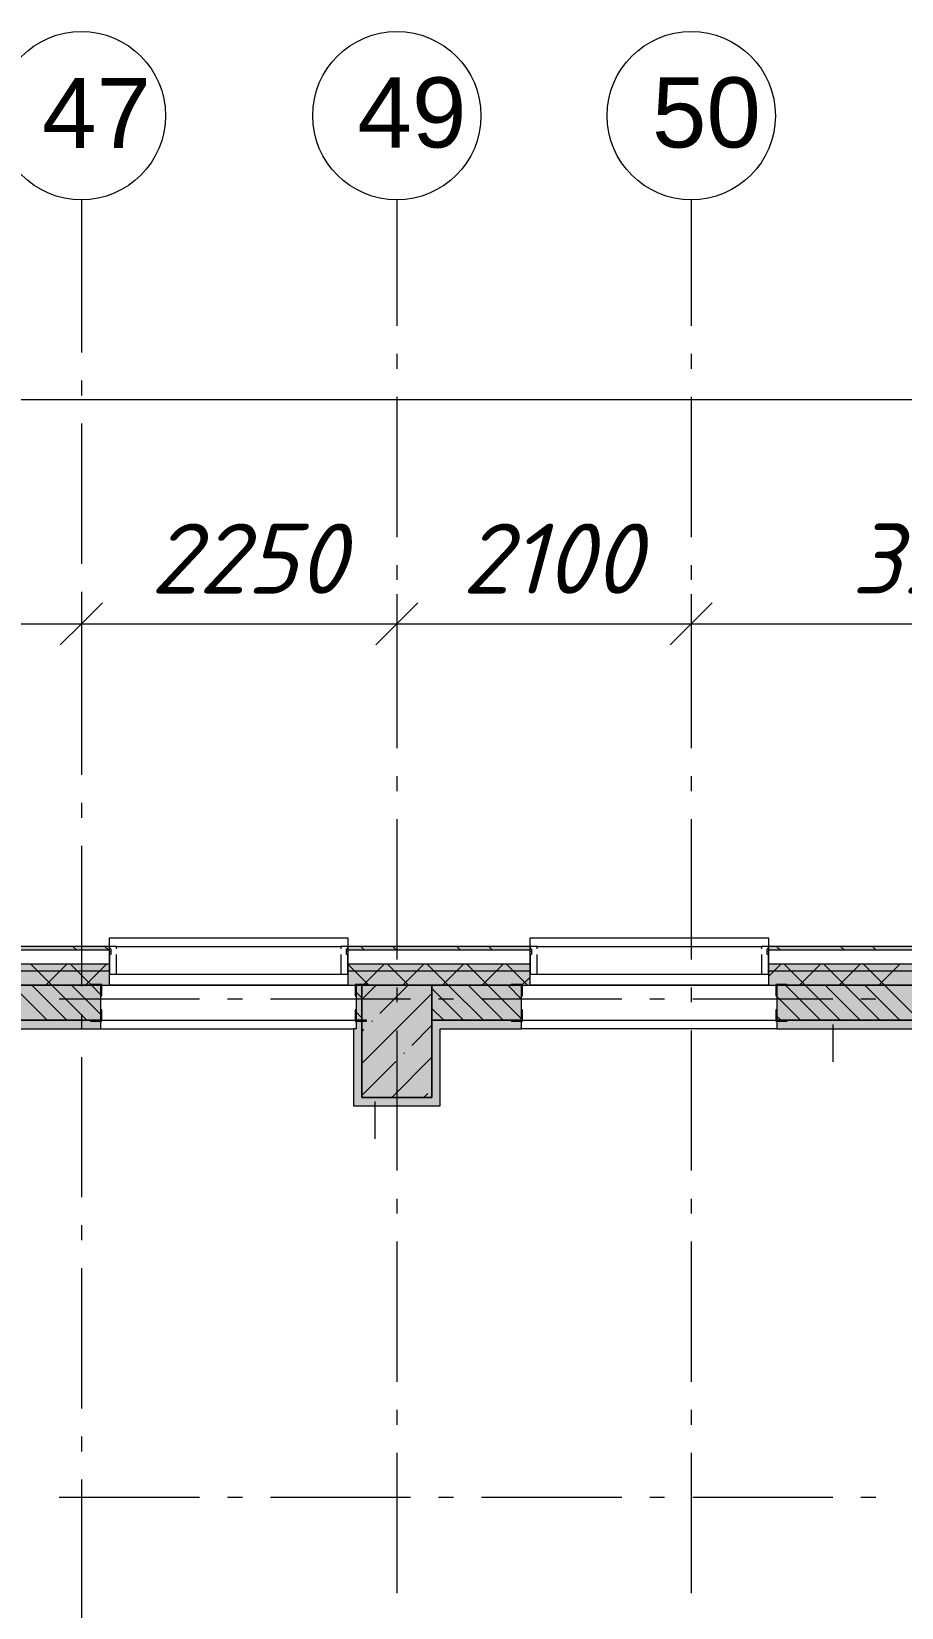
# Model space of a CAD drawing. Header units: millimetres. Extents: x -537608 to 253996, y -217170 to 186033.
# Drawn here: x -299567 to -293362, y 26862 to 38099 of the extents above; entities that cross this region are included whole.
import ezdxf

# ---------------------------------------------------------------- set-up
doc = ezdxf.new("R2010")
doc.units = ezdxf.units.MM
doc.layers.add('PDF _Геометрия', color=7, linetype='Continuous')
doc.layers.add('PDF _Текст', color=7, linetype='Continuous')
doc.layers.add('PDF _Сплошная заливка', color=7, linetype='Continuous', true_color=0xffffff)
doc.styles.add('PDF ArialMT', font='arial.ttf')
doc.styles.add('PDF ISOCPEUR Italic', font='isocpeui.ttf')

msp = doc.modelspace()

# ---------------------------------------------------------------- hatches: boundary and pattern name
at = {"layer": 'PDF _Сплошная заливка', "transparency": 33554559}
h = msp.add_hatch(color=256, dxfattribs=at)
h.paths.add_polyline_path([(-264411.3488, 31549.0045), (-264384.3486, 31549.0045), (-264384.3486, 31576.0025), (-271287.3503, 31576.0025), (-271287.3503, 31549.0045), (-264437.7925, 31549.0045)], flags=0)
h.paths.add_polyline_path([(-274074.5414, 31549.0045), (-272137.3517, 31549.0045), (-272137.3517, 31576.0025), (-274426.6915, 31576.0025), (-274426.6915, 31549.0045)], flags=0)
h.paths.add_polyline_path([(-276126.6902, 31549.0045), (-276126.6902, 31576.0025), (-277321.6919, 31576.0025), (-277321.6919, 31549.0045), (-276169.4866, 31549.0045)], flags=0)
h.paths.add_polyline_path([(-281911.6917, 31549.0045), (-281911.6917, 31576.0025), (-283111.6925, 31576.0025), (-283111.6925, 31549.0045), (-282035.3315, 31549.0045)], flags=0)
h.paths.add_polyline_path([(-279102.4091, 31549.0045), (-279021.6905, 31549.0045), (-279021.6905, 31576.0025), (-280211.6909, 31576.0025), (-280211.6909, 31549.0045), (-279521.3977, 31549.0045)], flags=0)
h.paths.add_polyline_path([(-284811.6933, 31549.0045), (-284811.6933, 31576.0025), (-286006.6928, 31576.0025), (-286006.6928, 31549.0045), (-285387.2447, 31549.0045)], flags=0)
h.paths.add_polyline_path([(-287901.3552, 31549.0045), (-287901.3552, 31576.0025), (-288901.6931, 31576.0025), (-288901.6931, 31549.0045), (-288320.1673, 31549.0045)], flags=0)
h.paths.add_polyline_path([(-290601.6939, 31549.0045), (-290601.6939, 31576.0025), (-294311.355, 31576.0025), (-294311.355, 31549.0045), (-290834.1032, 31549.0045)], flags=0)
h.paths.add_polyline_path([(-296280.9595, 31549.0045), (-296011.3579, 31549.0045), (-296011.3579, 31576.0025), (-297311.3549, 31576.0025), (-297311.3549, 31549.0045), (-297118.9367, 31549.0045)], flags=0)
h.paths.add_polyline_path([(-299011.3579, 31549.0045), (-299011.3579, 31576.0025), (-300311.3591, 31576.0025), (-300311.3591, 31549.0045), (-299632.8727, 31549.0045)], flags=0)
h.paths.add_polyline_path([(-302011.3578, 31549.0045), (-302011.3578, 31576.0025), (-303311.359, 31576.0025), (-303311.359, 31549.0045), (-302146.8044, 31549.0045)], flags=0)
h.paths.add_polyline_path([(-305498.7176, 31549.0045), (-305011.3577, 31549.0045), (-305011.3577, 31576.0025), (-306311.3589, 31576.0025), (-306311.3589, 31549.0045)], flags=0)
h.paths.add_polyline_path([(-311011.3618, 31549.0045), (-311011.3618, 31576.0025), (-312311.3587, 31576.0025), (-312311.3587, 31549.0045), (-311364.5669, 31549.0045)], flags=0)
h.paths.add_polyline_path([(-309311.3588, 31549.0045), (-308011.3576, 31549.0045), (-308012.6536, 31576.0025), (-309311.3588, 31576.0025)], flags=0)
h.paths.add_polyline_path([(-315761.86, 31549.0045), (-314011.3617, 31549.0045), (-314011.3617, 31576.0025), (-315761.86, 31576.0025), (-315761.86, 31549.336)], flags=0)
h = msp.add_hatch(color=256, dxfattribs=at)
h.paths.add_polyline_path([(-264561.3495, 31399.0038), (-264511.3493, 31399.0038), (-264511.3493, 31449.004), (-271287.3503, 31449.004), (-271287.3503, 31399.0038), (-264856.7822, 31399.0038)], flags=0)
h.paths.add_polyline_path([(-274426.6915, 31399.0038), (-272137.3517, 31399.0038), (-272137.3517, 31449.004), (-274426.6915, 31449.004)], flags=0)
h.paths.add_polyline_path([(-277007.4638, 31399.0038), (-276126.6902, 31399.0038), (-276126.6902, 31449.004), (-277321.6919, 31449.004), (-277321.6919, 31399.0038)], flags=0)
h.paths.add_polyline_path([(-279102.4091, 31399.0038), (-279021.6905, 31399.0038), (-279021.6905, 31449.004), (-280211.6909, 31449.004), (-280211.6909, 31399.0038), (-279521.3977, 31399.0038)], flags=0)
h.paths.add_polyline_path([(-286006.6928, 31399.0038), (-284811.6933, 31399.0038), (-284811.6933, 31449.004), (-286006.6928, 31449.004)], flags=0)
h.paths.add_polyline_path([(-282035.3315, 31399.0038), (-281911.6917, 31399.0038), (-281911.6917, 31449.004), (-283111.6925, 31449.004), (-283111.6925, 31399.0038), (-282873.3109, 31399.0038)], flags=0)
h.paths.add_polyline_path([(-287901.3552, 31399.0038), (-287901.3552, 31449.004), (-288901.6931, 31449.004), (-288901.6931, 31399.0038), (-288320.1673, 31399.0038)], flags=0)
h.paths.add_polyline_path([(-290601.6939, 31399.0038), (-290601.6939, 31449.004), (-294311.355, 31449.004), (-294311.355, 31399.0038), (-290834.1032, 31399.0038)], flags=0)
h.paths.add_polyline_path([(-296011.3579, 31399.0038), (-296011.3579, 31449.004), (-297311.3549, 31449.004), (-297311.3549, 31399.0038), (-296280.9595, 31399.0038)], flags=0)
h.paths.add_polyline_path([(-299632.8727, 31399.0038), (-299011.3579, 31399.0038), (-299011.3579, 31449.004), (-300311.3591, 31449.004), (-300311.3591, 31399.0038)], flags=0)
h.paths.add_polyline_path([(-302011.3578, 31399.0038), (-302011.3578, 31449.004), (-303311.359, 31449.004), (-303311.359, 31399.0038), (-302146.8044, 31399.0038)], flags=0)
h.paths.add_polyline_path([(-308012.6536, 31399.0038), (-308011.3576, 31399.0038), (-308012.6536, 31449.004), (-309311.3588, 31449.004), (-309311.3588, 31399.0038), (-308850.6309, 31399.0038)], flags=0)
h.paths.add_polyline_path([(-305498.7176, 31399.0038), (-305011.3577, 31399.0038), (-305011.3577, 31449.004), (-306311.3589, 31449.004), (-306311.3589, 31399.0038)], flags=0)
h.paths.add_polyline_path([(-311011.3618, 31399.0038), (-311011.3618, 31449.004), (-312311.3587, 31449.004), (-312311.3587, 31399.0038), (-311364.5669, 31399.0038)], flags=0)
h.paths.add_polyline_path([(-315761.86, 31399.0038), (-314011.3617, 31399.0038), (-314011.3617, 31449.004), (-315761.86, 31449.004), (-315761.86, 31399.3354)], flags=0)
h = msp.add_hatch(color=256, dxfattribs=at)
h.paths.add_polyline_path([(-264661.3483, 31299.0034), (-264561.3495, 31299.0034), (-264561.3495, 31399.0038), (-271287.3503, 31399.0038), (-271287.3503, 31299.0034), (-264856.7822, 31299.0034)], flags=0)
h.paths.add_polyline_path([(-276169.4866, 31299.0034), (-276126.6902, 31299.0034), (-276126.6902, 31399.0038), (-277321.6919, 31399.0038), (-277321.6919, 31299.0034), (-277007.4638, 31299.0034)], flags=0)
h.paths.add_polyline_path([(-273655.5528, 31299.0034), (-272137.3517, 31299.0034), (-272137.3517, 31399.0038), (-274426.6915, 31399.0038), (-274426.6915, 31299.0034), (-274074.5414, 31299.0034)], flags=0)
h.paths.add_polyline_path([(-280211.6909, 31299.0034), (-279021.6905, 31299.0034), (-279021.6905, 31399.0038), (-280211.6909, 31399.0038)], flags=0)
h.paths.add_polyline_path([(-281911.6917, 31299.0034), (-281911.6917, 31399.0038), (-283111.6925, 31399.0038), (-283111.6925, 31299.0034), (-282035.3315, 31299.0034)], flags=0)
h.paths.add_polyline_path([(-285387.2447, 31299.0034), (-284811.6933, 31299.0034), (-284811.6933, 31399.0038), (-286006.6928, 31399.0038), (-286006.6928, 31299.0034)], flags=0)
h.paths.add_polyline_path([(-290601.6939, 31299.0034), (-290601.6939, 31399.0038), (-294311.355, 31399.0038), (-294311.355, 31299.0034), (-290834.1032, 31299.0034)], flags=0)
h.paths.add_polyline_path([(-288901.6931, 31299.0034), (-287901.3552, 31299.0034), (-287901.3552, 31399.0038), (-288901.6931, 31399.0038)], flags=0)
h.paths.add_polyline_path([(-297311.3549, 31299.0034), (-296011.3579, 31299.0034), (-296011.3579, 31399.0038), (-297311.3549, 31399.0038)], flags=0)
h.paths.add_polyline_path([(-299632.8727, 31299.0034), (-299011.3579, 31299.0034), (-299011.3579, 31399.0038), (-300311.3591, 31399.0038), (-300311.3591, 31299.0034)], flags=0)
h.paths.add_polyline_path([(-302011.3578, 31299.0034), (-302011.3578, 31399.0038), (-303311.359, 31399.0038), (-303311.359, 31299.0034), (-302146.8044, 31299.0034)], flags=0)
h.paths.add_polyline_path([(-306311.3589, 31299.0034), (-305011.3577, 31299.0034), (-305011.3577, 31399.0038), (-306311.3589, 31399.0038)], flags=0)
h.paths.add_polyline_path([(-308012.6536, 31299.0034), (-308011.3576, 31299.0034), (-308012.6536, 31399.0038), (-309311.3588, 31399.0038), (-309311.3588, 31299.0034), (-308850.6309, 31299.0034)], flags=0)
h.paths.add_polyline_path([(-312311.3587, 31299.0034), (-311011.3618, 31299.0034), (-311011.3618, 31399.0038), (-312311.3587, 31399.0038)], flags=0)
h.paths.add_polyline_path([(-315711.3603, 31299.0034), (-315711.3603, 31299.3521), (-314011.3617, 31299.0034), (-314011.3617, 31399.0038), (-315761.86, 31399.0038), (-315761.86, 31299.0034)], flags=0)
h = msp.add_hatch(color=256, dxfattribs=at)
h.paths.add_polyline_path([(-283051.653, 31049.0023), (-283011.354, 31049.0023), (-283011.354, 31299.0034), (-283051.653, 31299.0034), (-283051.653, 31225.437)], flags=0)
h.paths.add_polyline_path([(-285387.2447, 31049.0023), (-284871.6531, 31049.0023), (-284871.6531, 31299.0034), (-285946.6534, 31299.0034), (-285946.6534, 31049.0023)], flags=0)
h.paths.add_polyline_path([(-288411.3534, 31049.0023), (-288411.3534, 31299.0034), (-288531.3548, 31299.0034), (-288531.3548, 31049.0023)], flags=0)
h.paths.add_polyline_path([(-292011.3559, 31049.0023), (-292011.3559, 31299.0034), (-294251.6579, 31299.0034), (-294251.6579, 31049.0023), (-292929.0484, 31049.0023)], flags=0)
h.paths.add_polyline_path([(-291211.3547, 31049.0023), (-291161.3544, 31049.0023), (-291161.3544, 31299.0034), (-291211.3547, 31299.0034)], flags=0)
h.paths.add_polyline_path([(-288566.3554, 31049.0023), (-288566.3554, 31299.0034), (-288838.6546, 31299.0034), (-288838.6546, 31049.3511), (-288591.3555, 31049.3511)], flags=0)
h.paths.add_polyline_path([(-287901.1786, 31049.0023), (-287766.6534, 31049.0023), (-287766.6534, 31299.0034), (-287911.3535, 31299.0034), (-287911.3535, 31049.0023)], flags=0)
h.paths.add_polyline_path([(-296280.9595, 31049.0023), (-296071.6579, 31049.0023), (-296071.6579, 31299.0034), (-296711.3566, 31299.0034), (-296711.3566, 31049.0023)], flags=0)
h.paths.add_polyline_path([(-297251.6578, 31049.0023), (-297211.3588, 31049.0023), (-297211.3588, 31299.0034), (-297251.6578, 31299.0034), (-297251.6578, 31225.437)], flags=0)
h.paths.add_polyline_path([(-300251.6576, 31049.0023), (-299071.6578, 31049.0023), (-299071.6578, 31299.0034), (-300251.6576, 31299.0034)], flags=0)
h.paths.add_polyline_path([(-302071.6577, 31049.0023), (-302071.6577, 31299.0034), (-302661.3562, 31299.0034), (-302661.3562, 31049.0023), (-302146.8044, 31049.0023)], flags=0)
msp.add_hatch(color=256, dxfattribs=at).paths.add_polyline_path([(-297118.9367, 30499.3488), (-296711.3566, 30499.3488), (-296711.3566, 31299.3521), (-297211.3588, 31299.0034), (-297211.3588, 30499.3488)])
at = {"layer": 'PDF _Сплошная заливка', "true_color": 0xff7d7d, "transparency": 33554559}
h = msp.add_hatch(color=11, dxfattribs=at)
h.paths.add_polyline_path([(-299071.6578, 30989.3525), (-299071.6578, 31049.0023), (-300251.6576, 31049.0023), (-300251.6576, 30989.3525), (-299632.8727, 30989.3525)], flags=0)
h.paths.add_polyline_path([(-297211.3588, 30989.3525), (-297211.3588, 31049.0023), (-297251.6578, 31049.0023), (-297251.6578, 30989.3525)], flags=0)
h.paths.add_polyline_path([(-302071.6577, 30989.3525), (-302071.6577, 31049.0023), (-302661.3562, 31049.0023), (-302661.3562, 30989.3525), (-302146.8044, 30989.3525)], flags=0)
h = msp.add_hatch(color=11, dxfattribs=at)
h.paths.add_polyline_path([(-292071.3545, 30989.3525), (-292011.3559, 30989.3525), (-292011.3559, 31049.0023), (-294251.6579, 31049.0023), (-294251.6579, 30989.3525), (-292929.0484, 30989.3525)], flags=0)
h.paths.add_polyline_path([(-296280.9595, 30989.3525), (-296071.6579, 30989.3525), (-296071.6579, 31049.0023), (-296711.3566, 31049.0023), (-296711.3566, 30989.3525), (-296651.3581, 30989.3525)], flags=0)

# ---------------------------------------------------------------- linework, layer by layer
at = {"layer": 'PDF _Геометрия', "color": 253, "lineweight": 9, "true_color": 0xaaaaaa}
for p, q in [((-299211.3587, 36899.2642), (-299211.3587, 35810.6873)), ((-296961.3577, 36899.2642), (-296961.3577, 36000.5951)), ((-294861.3574, 36899.2642), (-294861.3574, 36000.5951)), ((-296961.3577, 35800.5943), (-296961.3577, 35694.7636)), ((-294861.3574, 35800.5943), (-294861.3574, 35694.7636)), ((-299211.3587, 35610.6865), (-299211.3587, 35504.8516)), ((-296961.3577, 35494.7628), (-296961.3577, 34494.7628)), ((-294861.3574, 35494.7628), (-294861.3574, 34494.7628)), ((-299211.3587, 35304.8507), (-299211.3587, 34304.8507)), ((-296961.3577, 34294.762), (-296961.3577, 34188.9271)), ((-294861.3574, 34294.762), (-294861.3574, 34188.9271)), ((-299211.3587, 34104.8542), (-299211.3587, 33999.0192)), ((-296961.3577, 33988.9262), (-296961.3577, 32988.9262)), ((-294861.3574, 33988.9262), (-294861.3574, 32988.9262)), ((-299211.3587, 33799.0184), (-299211.3587, 32799.0184)), ((-296961.3577, 32788.9297), (-296961.3577, 32683.0947)), ((-294861.3574, 32788.9297), (-294861.3574, 32683.0947)), ((-299211.3587, 32599.0176), (-299211.3587, 32493.187)), ((-296961.3577, 32483.0939), (-296961.3577, 31483.0939)), ((-294861.3574, 32483.0939), (-294861.3574, 31483.0939)), ((-299211.3587, 32293.1861), (-299211.3587, 31293.1861)), ((-299011.3579, 31576.0025), (-299011.3579, 31637.3488)), ((-299011.3579, 31637.3488), (-297311.3549, 31637.3488)), ((-297311.3549, 31637.3488), (-297311.3549, 31576.0025)), ((-296011.3579, 31576.0025), (-296011.3579, 31637.3488)), ((-296011.3579, 31637.3488), (-294311.355, 31637.3488)), ((-294311.355, 31637.3488), (-294311.355, 31576.0025)), ((-299011.3579, 31539.3506), (-299001.3552, 31539.3506)), ((-299001.3552, 31537.3527), (-299011.3579, 31537.3527)), ((-297321.3575, 31539.3506), (-297311.3549, 31539.3506)), ((-297311.3549, 31537.3527), (-297321.3575, 31537.3527)), ((-296011.3579, 31539.3506), (-296001.3553, 31539.3506)), ((-296001.3553, 31537.3527), (-296011.3579, 31537.3527)), ((-294321.3576, 31539.3506), (-294311.355, 31539.3506)), ((-294311.355, 31537.3527), (-294321.3576, 31537.3527)), ((-296961.3577, 31283.0931), (-296961.3577, 31177.2625)), ((-294861.3574, 31283.0931), (-294861.3574, 31177.2625)), ((-298368.955, 31199.3518), (-299368.955, 31199.3518)), ((-298063.1192, 31199.3518), (-298168.9541, 31199.3518)), ((-296863.1184, 31199.3518), (-297863.1184, 31199.3518)), ((-296557.2869, 31199.3518), (-296663.1218, 31199.3518)), ((-295357.2861, 31199.3518), (-296357.286, 31199.3518)), ((-295051.4546, 31199.3518), (-295157.2852, 31199.3518)), ((-293851.4538, 31199.3518), (-294851.4538, 31199.3518)), ((-293545.618, 31199.3518), (-293651.4529, 31199.3518)), ((-299211.3587, 31093.1853), (-299211.3587, 30987.3503)), ((-296961.3577, 30977.2616), (-296961.3577, 29977.2616)), ((-294861.3574, 30977.2616), (-294861.3574, 29977.2616)), ((-299211.3587, 30787.3495), (-299211.3587, 29787.3495)), ((-296961.3577, 29777.2608), (-296961.3577, 29671.4258)), ((-294861.3574, 29777.2608), (-294861.3574, 29671.4258)), ((-299211.3587, 29587.353), (-299211.3587, 29481.518)), ((-296961.3577, 29471.425), (-296961.3577, 28471.425)), ((-294861.3574, 29471.425), (-294861.3574, 28471.425)), ((-299211.3587, 29281.5172), (-299211.3587, 28281.5172)), ((-296961.3577, 28271.4285), (-296961.3577, 28165.5935)), ((-294861.3574, 28271.4285), (-294861.3574, 28165.5935)), ((-299211.3587, 28081.5164), (-299211.3587, 27975.6857)), ((-296961.3577, 27965.5926), (-296961.3577, 26965.5927)), ((-294861.3574, 27965.5926), (-294861.3574, 26965.5927)), ((-299211.3587, 27775.6849), (-299211.3587, 26775.6849)), ((-299368.955, 27649.0007), (-298368.955, 27649.0007)), ((-298168.9541, 27649.0007), (-298063.1192, 27649.0007)), ((-297863.1184, 27649.0007), (-296863.1184, 27649.0007)), ((-296663.1218, 27649.0007), (-296557.2869, 27649.0007)), ((-296357.286, 27649.0007), (-295357.2861, 27649.0007)), ((-295157.2852, 27649.0007), (-295051.4546, 27649.0007)), ((-294851.4538, 27649.0007), (-293851.4538, 27649.0007)), ((-293651.4529, 27649.0007), (-293545.618, 27649.0007))]:
    msp.add_line(p, q, dxfattribs=at)
at = {"layer": 'PDF _Геометрия', "lineweight": 9}
for p, q in [((-368501.3767, 35475.7264), (-264521.3486, 35475.7264)), ((-299211.3587, 34087.8588), (-299211.3587, 33875.7282)), ((-296961.3577, 34087.8588), (-296961.3577, 33875.7282)), ((-294861.3574, 34087.8588), (-294861.3574, 33875.7282)), ((-302911.3573, 33875.7282), (-299211.3587, 33875.7282)), ((-299211.3587, 33875.7282), (-296961.3577, 33875.7282)), ((-299211.3587, 33875.7282), (-299211.3587, 33635.7254)), ((-296961.3577, 33875.7282), (-294861.3574, 33875.7282)), ((-296961.3577, 33875.7282), (-296961.3577, 33635.7254)), ((-294861.3574, 33875.7282), (-291311.3551, 33875.7282)), ((-294861.3574, 33875.7282), (-294861.3574, 33635.7254)), ((-299011.3579, 31576.0025), (-300311.3591, 31576.0025)), ((-299011.3579, 31549.0045), (-299011.3579, 31576.0025)), ((-298961.3577, 31576.0025), (-299011.3579, 31576.0025)), ((-299011.3579, 31576.0025), (-299011.3579, 31559.0028)), ((-298961.3577, 31576.0025), (-297361.3551, 31576.0025)), ((-298961.3577, 31559.0028), (-298961.3577, 31576.0025)), ((-297311.3549, 31576.0025), (-297361.3551, 31576.0025)), ((-297361.3551, 31576.0025), (-297361.3551, 31559.0028)), ((-296011.3579, 31576.0025), (-297311.3549, 31576.0025)), ((-297311.3549, 31576.0025), (-297311.3549, 31549.0045)), ((-297311.3549, 31559.0028), (-297311.3549, 31576.0025)), ((-296011.3579, 31549.0045), (-296011.3579, 31576.0025)), ((-295961.3577, 31576.0025), (-296011.3579, 31576.0025)), ((-296011.3579, 31576.0025), (-296011.3579, 31559.0028)), ((-295961.3577, 31576.0025), (-294361.3552, 31576.0025)), ((-295961.3577, 31559.0028), (-295961.3577, 31576.0025)), ((-294311.355, 31576.0025), (-294361.3552, 31576.0025)), ((-294361.3552, 31576.0025), (-294361.3552, 31559.0028)), ((-290601.6939, 31576.0025), (-294311.355, 31576.0025)), ((-294311.355, 31576.0025), (-294311.355, 31549.0045)), ((-294311.355, 31559.0028), (-294311.355, 31576.0025)), ((-299011.3579, 31549.0045), (-300311.3591, 31549.0045)), ((-299011.3579, 31559.0028), (-299001.3552, 31559.0028)), ((-299011.3579, 31449.004), (-299011.3579, 31549.0045)), ((-299001.3552, 31519.0052), (-299011.3579, 31519.0052)), ((-299011.3579, 31519.0052), (-299011.3579, 31379.0029)), ((-299001.3552, 31559.0028), (-299001.3552, 31519.0052)), ((-298961.3577, 31379.0029), (-298961.3577, 31519.0052)), ((-297361.3551, 31519.0052), (-297361.3551, 31379.0029)), ((-297321.3575, 31519.0052), (-297321.3575, 31559.0028)), ((-297321.3575, 31559.0028), (-297311.3549, 31559.0028)), ((-297311.3549, 31519.0052), (-297321.3575, 31519.0052)), ((-297311.3549, 31549.0045), (-297311.3549, 31449.004)), ((-296011.3579, 31549.0045), (-297311.3549, 31549.0045)), ((-297311.3549, 31379.0029), (-297311.3549, 31519.0052)), ((-296011.3579, 31559.0028), (-296001.3553, 31559.0028)), ((-296011.3579, 31449.004), (-296011.3579, 31549.0045)), ((-296001.3553, 31519.0052), (-296011.3579, 31519.0052)), ((-296011.3579, 31519.0052), (-296011.3579, 31379.0029)), ((-296001.3553, 31559.0028), (-296001.3553, 31519.0052)), ((-295961.3577, 31379.0029), (-295961.3577, 31519.0052)), ((-294361.3552, 31519.0052), (-294361.3552, 31379.0029)), ((-294321.3576, 31519.0052), (-294321.3576, 31559.0028)), ((-294321.3576, 31559.0028), (-294311.355, 31559.0028)), ((-294311.355, 31519.0052), (-294321.3576, 31519.0052)), ((-294311.355, 31549.0045), (-294311.355, 31449.004)), ((-290601.6939, 31549.0045), (-294311.355, 31549.0045)), ((-294311.355, 31379.0029), (-294311.355, 31519.0052)), ((-299011.3579, 31449.004), (-300311.3591, 31449.004)), ((-299011.3579, 31399.0038), (-300311.3591, 31399.0038)), ((-299522.6716, 31399.0038), (-299572.6718, 31449.004)), ((-299422.6712, 31299.0034), (-299522.6716, 31399.0038)), ((-299463.9691, 31299.0034), (-299363.9687, 31399.0038)), ((-299363.9687, 31399.0038), (-299313.9685, 31449.004)), ((-299239.8293, 31399.0038), (-299289.8295, 31449.004)), ((-299139.829, 31299.0034), (-299239.8293, 31399.0038)), ((-299181.1226, 31299.0034), (-299081.1221, 31399.0038)), ((-299081.1221, 31399.0038), (-299031.1263, 31449.004)), ((-299011.3579, 31399.0038), (-299011.3579, 31449.004)), ((-299011.3579, 31299.0034), (-299011.3579, 31399.0038)), ((-299011.3579, 31379.0029), (-298961.3577, 31379.0029)), ((-298961.3577, 31379.0029), (-297361.3551, 31379.0029)), ((-297361.3551, 31379.0029), (-297311.3549, 31379.0029)), ((-297311.3549, 31449.004), (-297311.3549, 31399.0038)), ((-296011.3579, 31449.004), (-297311.3549, 31449.004)), ((-297311.3549, 31399.0038), (-297311.3549, 31299.0034)), ((-296011.3579, 31399.0038), (-297311.3549, 31399.0038)), ((-297259.9294, 31399.0038), (-297309.9296, 31449.004)), ((-297159.929, 31299.0034), (-297259.9294, 31399.0038)), ((-297201.227, 31299.0034), (-297101.2265, 31399.0038)), ((-297101.2265, 31399.0038), (-297051.2263, 31449.004)), ((-296977.0872, 31399.0038), (-297027.0874, 31449.004)), ((-296877.0867, 31299.0034), (-296977.0872, 31399.0038)), ((-296918.3804, 31299.0034), (-296818.38, 31399.0038)), ((-296818.38, 31399.0038), (-296768.3841, 31449.004)), ((-296694.2449, 31399.0038), (-296744.2452, 31449.004)), ((-296594.2445, 31299.0034), (-296694.2449, 31399.0038)), ((-296635.5382, 31299.0034), (-296535.5378, 31399.0038)), ((-296535.5378, 31399.0038), (-296485.5375, 31449.004)), ((-296411.4027, 31399.0038), (-296461.4029, 31449.004)), ((-296311.4023, 31299.0034), (-296411.4027, 31399.0038)), ((-296352.696, 31299.0034), (-296252.6955, 31399.0038)), ((-296252.6955, 31399.0038), (-296202.6953, 31449.004)), ((-296128.5605, 31399.0038), (-296178.5607, 31449.004)), ((-296028.56, 31299.0034), (-296128.5605, 31399.0038)), ((-296069.8537, 31299.0034), (-296011.3579, 31357.4992)), ((-296011.3579, 31399.0038), (-296011.3579, 31449.004)), ((-296011.3579, 31299.0034), (-296011.3579, 31399.0038)), ((-296011.3579, 31379.0029), (-295961.3577, 31379.0029)), ((-295961.3577, 31379.0029), (-294361.3552, 31379.0029)), ((-294361.3552, 31379.0029), (-294311.355, 31379.0029)), ((-294311.355, 31449.004), (-294311.355, 31399.0038)), ((-290601.6939, 31449.004), (-294311.355, 31449.004)), ((-294311.355, 31360.4444), (-294272.7956, 31399.0038)), ((-294311.355, 31399.0038), (-294311.355, 31299.0034)), ((-290601.6939, 31399.0038), (-294311.355, 31399.0038)), ((-294272.7956, 31399.0038), (-294222.7954, 31449.004)), ((-294148.6605, 31399.0038), (-294198.6607, 31449.004)), ((-294048.6601, 31299.0034), (-294148.6605, 31399.0038)), ((-294089.9537, 31299.0034), (-293989.9533, 31399.0038)), ((-293989.9533, 31399.0038), (-293939.9531, 31449.004)), ((-293865.8183, 31399.0038), (-293915.8185, 31449.004)), ((-293765.8179, 31299.0034), (-293865.8183, 31399.0038)), ((-293807.1115, 31299.0034), (-293707.1111, 31399.0038)), ((-293707.1111, 31399.0038), (-293657.1109, 31449.004)), ((-293582.976, 31399.0038), (-293632.9719, 31449.004)), ((-293482.9757, 31299.0034), (-293582.976, 31399.0038)), ((-293524.2693, 31299.0034), (-293424.2688, 31399.0038)), ((-293424.2688, 31399.0038), (-293374.2686, 31449.004)), ((-300311.3591, 31299.0034), (-299011.3579, 31299.0034)), ((-299071.6578, 31299.0034), (-300251.6576, 31299.0034)), ((-299455.5166, 31049.0023), (-299705.5134, 31299.0034)), ((-299314.0934, 31049.0023), (-299564.0945, 31299.0034)), ((-299172.6701, 31049.0023), (-299422.6712, 31299.0034)), ((-299071.6578, 31089.409), (-299281.2522, 31299.0034)), ((-299071.6578, 31230.8323), (-299139.829, 31299.0034)), ((-299071.6578, 31049.0023), (-299071.6578, 31299.0034)), ((-299011.3579, 31299.3521), (-297311.3549, 31299.3521)), ((-297311.3549, 31299.0034), (-296011.3579, 31299.0034)), ((-297211.3588, 31299.0034), (-297251.6578, 31299.0034)), ((-297251.6578, 31299.0034), (-297251.6578, 31049.0023)), ((-297211.3588, 31209.0099), (-297251.6578, 31249.3089)), ((-297211.3588, 31197.5993), (-297109.6058, 31299.3521)), ((-297211.3588, 31299.3521), (-297211.3588, 31299.0034)), ((-296711.3566, 31299.3521), (-297211.3588, 31299.3521)), ((-297211.3588, 31299.0034), (-297211.3588, 31049.0023)), ((-297211.3588, 31049.0023), (-297211.3588, 31299.0034)), ((-297211.3588, 30741.4011), (-296711.3566, 31241.4032)), ((-297082.6337, 31098.2232), (-296881.5046, 31299.3521)), ((-296711.3566, 31299.0034), (-296711.3566, 31299.3521)), ((-296711.3566, 31049.0023), (-296711.3566, 31299.0034)), ((-296071.6579, 31299.0034), (-296711.3566, 31299.0034)), ((-296711.3566, 31299.0034), (-296711.3566, 31049.0023)), ((-296485.6667, 31049.0023), (-296711.3566, 31274.6922)), ((-296344.2435, 31049.0023), (-296594.2445, 31299.0034)), ((-296202.8245, 31049.0023), (-296452.8212, 31299.0034)), ((-296071.6579, 31059.259), (-296311.4023, 31299.0034)), ((-296071.6579, 31200.678), (-296169.979, 31299.0034)), ((-296071.6579, 31049.0023), (-296071.6579, 31299.0034)), ((-296011.3579, 31299.3521), (-294311.355, 31299.3521)), ((-294311.355, 31299.0034), (-290601.6939, 31299.0034)), ((-292011.3559, 31299.0034), (-294251.6579, 31299.0034)), ((-294251.6579, 31299.0034), (-294251.6579, 31049.0023)), ((-293940.0823, 31049.0023), (-294190.0791, 31299.0034)), ((-293798.659, 31049.0023), (-294048.6601, 31299.0034)), ((-293657.24, 31049.0023), (-293907.2368, 31299.0034)), ((-293515.8168, 31049.0023), (-293765.8179, 31299.0034)), ((-293374.3957, 31049.0023), (-293624.3946, 31299.0034)), ((-293232.9745, 31049.0023), (-293482.9757, 31299.0034)), ((-296627.0857, 31049.0023), (-296711.3566, 31133.2732)), ((-294081.5012, 31049.0023), (-294251.6579, 31219.159)), ((-299071.6578, 31049.0023), (-300251.6576, 31049.0023)), ((-300251.6576, 31049.0023), (-299071.6578, 31049.0023)), ((-299071.6578, 30989.3525), (-299071.6578, 31049.0023)), ((-297211.3588, 31067.5866), (-297251.6578, 31107.8856)), ((-297211.3588, 31049.0023), (-297251.6578, 31049.0023)), ((-297251.6578, 31049.0023), (-297251.6578, 30989.3525)), ((-297251.6578, 31049.0023), (-297211.3588, 31049.0023)), ((-297211.3588, 31049.0023), (-297211.3588, 30499.3488)), ((-297211.3588, 30989.3525), (-297211.3588, 31049.0023)), ((-297139.6568, 31041.2), (-297134.9159, 31045.9408)), ((-296711.3566, 30499.3488), (-296711.3566, 31049.0023)), ((-296711.3566, 31049.0023), (-296071.6579, 31049.0023)), ((-296071.6579, 31049.0023), (-296711.3566, 31049.0023)), ((-296711.3566, 31049.0023), (-296711.3566, 30989.3525)), ((-296071.6579, 30989.3525), (-296071.6579, 31049.0023)), ((-294222.9245, 31049.0023), (-294251.6579, 31077.7357)), ((-292011.3559, 31049.0023), (-294251.6579, 31049.0023)), ((-294251.6579, 31049.0023), (-292011.3559, 31049.0023)), ((-294251.6579, 31049.0023), (-294251.6579, 30989.3525)), ((-293851.9834, 31019.3518), (-293851.9834, 30753.1993)), ((-300251.6576, 30989.3525), (-299071.6578, 30989.3525)), ((-299071.6578, 30989.3525), (-297271.3573, 30989.3525)), ((-297271.3573, 30989.3525), (-297271.3573, 30439.3502)), ((-297251.6578, 30989.3525), (-297271.3573, 30989.3525)), ((-297211.3588, 30499.3488), (-297211.3588, 30989.3525)), ((-297211.3588, 30969.498), (-297196.6799, 30984.1726)), ((-296854.5324, 30870.1263), (-296711.3566, 31013.302)), ((-296711.3566, 30989.3525), (-296711.3566, 30499.3488)), ((-296651.3581, 30439.3502), (-296651.3581, 30989.3525)), ((-296651.3581, 30989.3525), (-296071.6579, 30989.3525)), ((-294251.6579, 30989.3525), (-296071.6579, 30989.3525)), ((-294251.6579, 30989.3525), (-292071.3545, 30989.3525)), ((-296911.5599, 30813.0988), (-296906.819, 30817.8439)), ((-297211.3588, 30513.3042), (-296968.583, 30756.0757)), ((-296997.2087, 30499.3488), (-296711.3566, 30785.2052)), ((-297211.3588, 30499.3488), (-296711.3566, 30499.3488)), ((-296711.3566, 30499.3488), (-297211.3588, 30499.3488)), ((-297119.3501, 30469.3495), (-297119.3501, 30203.2013)), ((-296769.1118, 30499.3488), (-296740.4861, 30527.9787)), ((-297271.3573, 30439.3502), (-297211.3588, 30439.3502)), ((-297211.3588, 30439.3502), (-296711.3566, 30439.3502)), ((-296711.3566, 30439.3502), (-296651.3581, 30439.3502))]:
    msp.add_line(p, q, dxfattribs=at)
at = {"layer": 'PDF _Геометрия', "lineweight": 20}
for p, q in [((-299061.358, 34025.7288), (-299211.3587, 33875.7282)), ((-296811.3571, 34025.7288), (-296961.3577, 33875.7282)), ((-294711.3567, 34025.7288), (-294861.3574, 33875.7282)), ((-299211.3587, 33875.7282), (-299361.355, 33725.7275)), ((-296961.3577, 33875.7282), (-297111.3583, 33725.7275)), ((-294861.3574, 33875.7282), (-295011.358, 33725.7275))]:
    msp.add_line(p, q, dxfattribs=at)
at = {"layer": 'PDF _Геометрия', "color": 8, "lineweight": 9, "true_color": 0x787878}
for p, q in [((-299244.1525, 31549.0045), (-299271.1505, 31576.0025)), ((-299016.0513, 31549.0045), (-299043.0537, 31576.0025)), ((-297191.2631, 31549.0045), (-297218.2654, 31576.0025)), ((-296963.1662, 31549.0045), (-296990.1643, 31576.0025)), ((-296506.968, 31549.0045), (-296533.9704, 31576.0025)), ((-296278.8711, 31549.0045), (-296305.8692, 31576.0025)), ((-294225.9817, 31549.0045), (-294252.9841, 31576.0025)), ((-293769.7879, 31549.0045), (-293796.786, 31576.0025)), ((-293541.6867, 31549.0045), (-293568.689, 31576.0025))]:
    msp.add_line(p, q, dxfattribs=at)
at = {"layer": 'PDF _Геометрия', "color": 253, "lineweight": 20, "true_color": 0xaaaaaa}
for p, q in [((-299065.6553, 31305.3503), (-299146.6581, 31305.3503)), ((-299146.6581, 31305.3503), (-299146.6581, 31299.3521)), ((-299146.6581, 31299.3521), (-299071.6578, 31299.3521)), ((-299071.6578, 31299.3521), (-299071.6578, 31224.3519)), ((-299065.6553, 31224.3519), (-299065.6553, 31305.3503)), ((-297176.6574, 31305.3503), (-297257.6559, 31305.3503)), ((-297257.6559, 31305.3503), (-297257.6559, 31224.3519)), ((-297251.6578, 31224.3519), (-297251.6578, 31299.3521)), ((-297251.6578, 31299.3521), (-297176.6574, 31299.3521)), ((-297176.6574, 31299.3521), (-297176.6574, 31305.3503)), ((-296065.6554, 31305.3503), (-296146.6582, 31305.3503)), ((-296146.6582, 31305.3503), (-296146.6582, 31299.3521)), ((-296146.6582, 31299.3521), (-296071.6579, 31299.3521)), ((-296071.6579, 31299.3521), (-296071.6579, 31224.3519)), ((-296065.6554, 31224.3519), (-296065.6554, 31305.3503)), ((-294176.6575, 31305.3503), (-294257.656, 31305.3503)), ((-294257.656, 31305.3503), (-294257.656, 31224.3519)), ((-294251.6579, 31224.3519), (-294251.6579, 31299.3521)), ((-294251.6579, 31299.3521), (-294176.6575, 31299.3521)), ((-294176.6575, 31299.3521), (-294176.6575, 31305.3503)), ((-299071.6578, 31224.3519), (-299065.6553, 31224.3519)), ((-297257.6559, 31224.3519), (-297251.6578, 31224.3519)), ((-296071.6579, 31224.3519), (-296065.6554, 31224.3519)), ((-294257.656, 31224.3519), (-294251.6579, 31224.3519)), ((-299071.6578, 31049.3511), (-299146.6581, 31049.3511)), ((-299146.6581, 31049.3511), (-299146.6581, 31043.3487)), ((-299146.6581, 31043.3487), (-299065.6553, 31043.3487)), ((-299065.6553, 31124.3515), (-299071.6578, 31124.3515)), ((-299071.6578, 31124.3515), (-299071.6578, 31049.3511)), ((-299065.6553, 31043.3487), (-299065.6553, 31124.3515)), ((-297251.6578, 31124.3515), (-297257.6559, 31124.3515)), ((-297257.6559, 31124.3515), (-297257.6559, 31043.3487)), ((-297257.6559, 31043.3487), (-297176.6574, 31043.3487)), ((-297251.6578, 31049.3511), (-297251.6578, 31124.3515)), ((-297176.6574, 31049.3511), (-297251.6578, 31049.3511)), ((-297176.6574, 31043.3487), (-297176.6574, 31049.3511)), ((-296071.6579, 31049.3511), (-296146.6582, 31049.3511)), ((-296146.6582, 31049.3511), (-296146.6582, 31043.3487)), ((-296146.6582, 31043.3487), (-296065.6554, 31043.3487)), ((-296065.6554, 31124.3515), (-296071.6579, 31124.3515)), ((-296071.6579, 31124.3515), (-296071.6579, 31049.3511)), ((-296065.6554, 31043.3487), (-296065.6554, 31124.3515)), ((-294251.6579, 31124.3515), (-294257.656, 31124.3515)), ((-294257.656, 31124.3515), (-294257.656, 31043.3487)), ((-294257.656, 31043.3487), (-294176.6575, 31043.3487)), ((-294251.6579, 31049.3511), (-294251.6579, 31124.3515)), ((-294176.6575, 31049.3511), (-294251.6579, 31049.3511)), ((-294176.6575, 31043.3487), (-294176.6575, 31049.3511))]:
    msp.add_line(p, q, dxfattribs=at)
at = {"layer": 'PDF _Геометрия', "color": 9, "lineweight": 9, "true_color": 0xc0c0c0}
for p, q in [((-297311.3549, 31299.0034), (-299011.3579, 31299.0034)), ((-294311.355, 31299.0034), (-296011.3579, 31299.0034)), ((-299065.6553, 31049.3511), (-297257.6559, 31049.3511)), ((-296065.6554, 31049.3511), (-294257.656, 31049.3511))]:
    msp.add_line(p, q, dxfattribs=at)
at = {"layer": 'PDF _Геометрия', "lineweight": 20}
for centre, radius in [((-299211.3557, 37499.2654), 600.0012), ((-296961.356, 37499.2659), 599.9999), ((-294861.3557, 37499.2659), 599.9999)]:
    msp.add_circle(centre, radius, dxfattribs=at)
at = {"layer": 'PDF _Сплошная заливка', "color": 11, "lineweight": 35, "true_color": 0xff7d7d, "transparency": 33554559}
for points in [[(-297211.3588, 30439.3502), (-297211.3588, 30989.3525), (-297271.3573, 30439.3502), (-297271.3573, 30989.3525)], [(-296651.3581, 30439.3502), (-296651.3581, 30989.3525), (-296711.3566, 30439.3502), (-296711.3566, 30989.3525)], [(-297211.3588, 30439.3502), (-296711.3566, 30439.3502), (-297211.3588, 30499.3488), (-296711.3566, 30499.3488)]]:
    msp.add_solid(points, dxfattribs=at)

# ---------------------------------------------------------------- texts
at = {"layer": 'PDF _Текст', "char_height": 500, "attachment_point": 4}
for s, insert, style in [('47', (-299491.8025, 37518.6605), 'PDF ArialMT'), ('49', (-297241.8015, 37518.6605), 'PDF ArialMT'), ('50', (-295141.8012, 37518.6605), 'PDF ArialMT'), ('2250', (-298718.4269, 34341.24), 'PDF ISOCPEUR Italic'), ('2100', (-296495.5402, 34341.24), 'PDF ISOCPEUR Italic'), ('3550', (-293718.4227, 34341.24), 'PDF ISOCPEUR Italic')]:
    msp.add_mtext(s, dxfattribs=dict(at, insert=insert, style=style))

doc.saveas('drawing.dxf')
